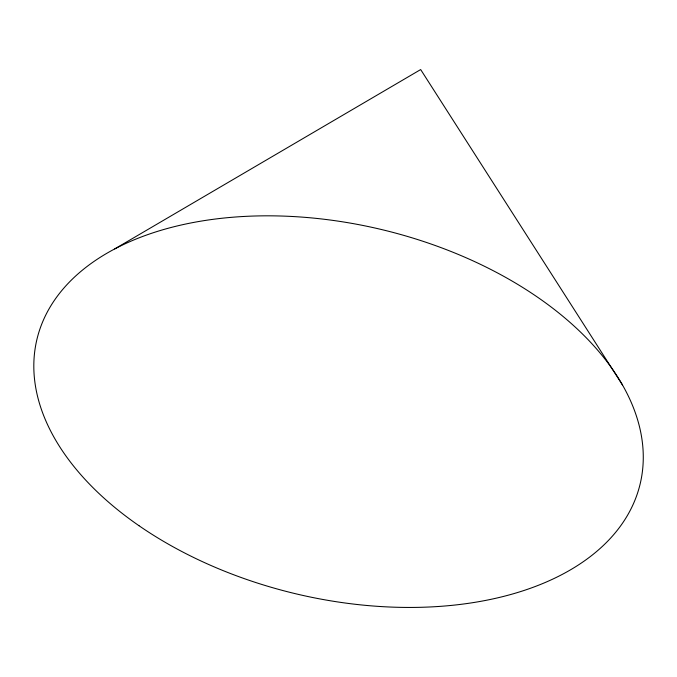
<?xml version="1.0" encoding="UTF-8"?>
<svg xmlns="http://www.w3.org/2000/svg" width="677" height="677" viewBox="0 0 677 677"><rect width="100%" height="100%" fill="white"/><g stroke="black" fill="none" stroke-linecap="round" stroke-linejoin="round"><path stroke-width="1.02" d="M114.726 248.924L420.671 69.562L622.527 385.052M138.988 525.707A310.159 187.106 13.5 0 0 637.768 492.433A310.159 187.106 13.5 0 0 238.871 216.767A310.159 187.106 13.5 0 0 138.988 525.707"/></g></svg>
